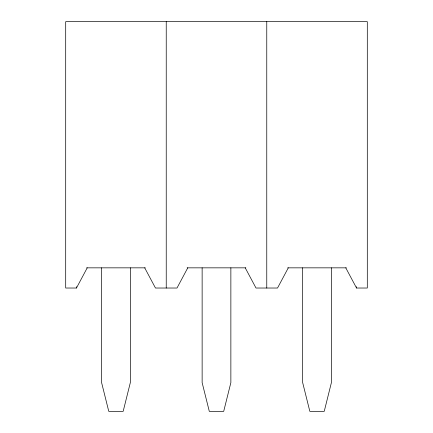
<?xml version="1.0" encoding="UTF-8"?>
<svg xmlns="http://www.w3.org/2000/svg" width="433" height="433" viewBox="0 0 433 433"><rect width="100%" height="100%" fill="white"/><g stroke="black" fill="none" stroke-linecap="round" stroke-linejoin="round"><path stroke-width="0.65" d="M345.772 267.843L356.538 288.026L367.303 288.026L367.303 21.65L65.697 21.65L65.697 288.026L76.462 288.026L87.228 267.843M187.765 267.843L177 288.026L155.469 288.026L144.703 267.843M288.297 267.843L277.531 288.026L256 288.026L245.235 267.843M86.616 267.843L145.315 267.843M187.148 267.843L245.852 267.843M287.685 267.843L346.384 267.843M356.538 286.684L356.538 288.026M331.397 267.843L331.397 382.626L324.236 411.35L309.833 411.35L302.672 382.626L302.672 267.843M266.766 21.65L266.766 288.026M230.865 267.843L230.865 382.626L223.699 411.35L209.301 411.35L202.135 382.626L202.135 267.843M166.234 21.65L166.234 288.026M130.328 267.843L130.328 382.626L123.167 411.35L108.764 411.35L101.603 382.626L101.603 267.843M76.462 286.684L76.462 288.026"/></g></svg>
